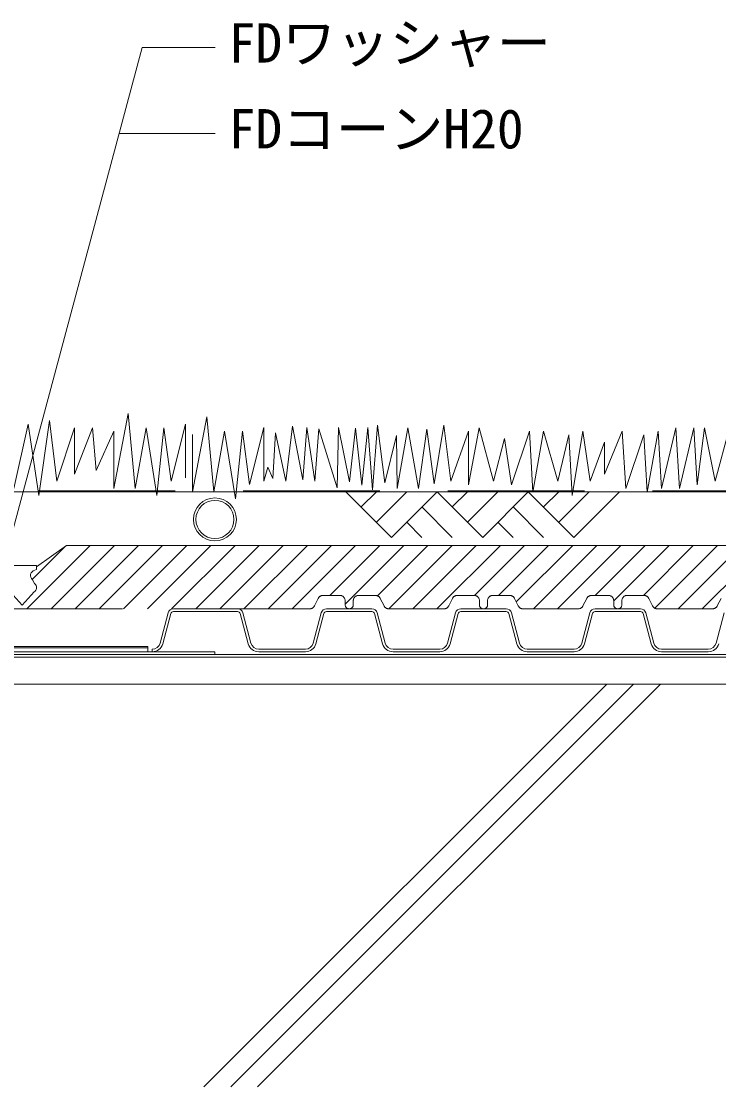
# Model space of a CAD drawing. Units: millimetres, scale not verified. Extents: x -3669 to 1485, y -1050 to 1050.
# Drawn here: x 202.7 to 462.3, y -427.4 to -30.5 of the extents above; entities that cross this region are included whole.
import ezdxf
from ezdxf.enums import TextEntityAlignment as Align

# ---------------------------------------------------------------- set-up
doc = ezdxf.new("R2010")
doc.units = ezdxf.units.MM
doc.header["$LTSCALE"] = 4
doc.linetypes.add('USER1', pattern=[19.05, 12.7, -6.35])
for name, color, linetype, lineweight in [('0-0_0', 7, 'Continuous', 18), ('0-2_HATCH', 9, 'Continuous', 18), ('0-3_KUTAI', 3, 'Continuous', 18), ('0-4_BOUSUI', 1, 'Continuous', 18), ('0-5_KANAMONO', 4, 'Continuous', 18), ('0-6_MOJI', 7, 'Continuous', 18), ('0-7_ECOM', 7, 'Continuous', 18), ('0-8_GREEN', 3, 'Continuous', 18), ('0-9_FD-L', 4, 'Continuous', 18)]:
    doc.layers.add(name, color=color, linetype=linetype, lineweight=lineweight)
doc.styles.add('ＭＳ ゴシック', font='')
doc.styles.get('ＭＳ ゴシック').set_extended_font_data('MS Gothic')

# ---------------------------------------------------------------- blocks, each defined once
blk = doc.blocks.new('X15')
at = {"layer": '0-0_0'}
for p, q in [((1689.746, 800.644), (1713.346, 824.244)), ((1691.695, 811.573), (1703.92, 823.798)), ((1698.726, 800.644), (1722.326, 824.244)), ((1707.707, 800.644), (1731.307, 824.244)), ((1716.687, 800.644), (1740.287, 824.244)), ((1725.667, 800.644), (1749.267, 824.244)), ((1734.647, 800.644), (1758.247, 824.244)), ((1743.628, 800.644), (1767.228, 824.244)), ((1752.608, 800.644), (1776.208, 824.244)), ((1761.588, 800.644), (1785.188, 824.244)), ((1770.568, 800.644), (1794.168, 824.244)), ((1779.549, 800.644), (1803.149, 824.244)), ((1788.529, 800.644), (1812.129, 824.244)), ((1802.509, 805.644), (1821.109, 824.244)), ((1808.241, 802.396), (1830.09, 824.244)), ((1820.305, 805.479), (1839.07, 824.244)), ((1824.45, 800.644), (1848.05, 824.244)), ((1833.43, 800.644), (1857.03, 824.244)), ((1842.411, 800.644), (1866.011, 824.244)), ((1856.386, 805.639), (1874.991, 824.244)), ((1865.371, 805.644), (1883.971, 824.244)), ((1871.949, 803.242), (1892.951, 824.244)), ((1878.332, 800.644), (1901.932, 824.244)), ((1887.312, 800.644), (1910.912, 824.244)), ((1901.292, 805.644), (1919.892, 824.244)), ((1908.241, 803.613), (1928.872, 824.244)), ((1919.253, 805.644), (1937.853, 824.244)), ((1923.496, 800.908), (1946.833, 824.244)), ((1932.213, 800.644), (1955.813, 824.244)), ((1941.193, 800.644), (1964.793, 824.244))]:
    blk.add_line(p, q, dxfattribs=at)

msp = doc.modelspace()

# ---------------------------------------------------------------- linework, layer by layer
at = {"layer": '0-2_HATCH'}
for p, q in [((270.613, -427.356), (420.613, -277.356)), ((280.613, -427.356), (430.613, -277.356)), ((290.613, -427.356), (440.613, -277.356))]:
    msp.add_line(p, q, dxfattribs=at)
at = {"layer": '0-3_KUTAI'}
msp.add_line((764.741, -277.356), (-898.909, -277.356), dxfattribs=at)
at = {"layer": '0-4_BOUSUI'}
for p, q in [((764.741, -267.356), (-898.909, -267.356)), ((764.741, -266.356), (-348.959, -266.356)), ((764.741, -267.356), (-348.959, -267.356))]:
    msp.add_line(p, q, dxfattribs=at)
msp.add_lwpolyline([(74.741, -266.356), (274.741, -266.356), (274.741, -265.356), (74.741, -265.356)], close=True, dxfattribs=at)
at = {"layer": '0-5_KANAMONO'}
msp.add_line((207.58, -239.902), (206.791, -238.51), dxfattribs=at)
for points in [[(207.64, -234.998), (208.348, -234.656), (208.348, -233.156), (141.135, -233.156), (141.135, -234.656), (141.843, -234.998)], [(198.55, -243.07), (203.026, -247.956), (207.502, -243.07)]]:
    msp.add_lwpolyline(points, dxfattribs=at)
for centre, start, end in [((208.05, -236.956), 101.81701, 230.98411), ((206.321, -241.456), 306.17861, 50.9841)]:
    msp.add_arc(centre, 2, start, end, dxfattribs=at)
at = {"layer": '0-6_MOJI'}
for p, q in [((190.216, -254.575), (247.642, -40.258)), ((247.642, -40.258), (274.836, -40.258)), ((239.067, -72.258), (274.836, -72.258))]:
    msp.add_line(p, q, dxfattribs=at)
at = {"layer": '0-7_ECOM'}
for p, q in [((764.741, -205.756), (-308.959, -205.756)), ((323.533, -205.756), (340.504, -222.727)), ((334.847, -205.756), (329.19, -211.413)), ((346.16, -205.756), (334.847, -217.07)), ((357.474, -205.756), (340.504, -222.727)), ((357.474, -205.756), (374.444, -222.727)), ((368.788, -205.756), (363.131, -211.413)), ((380.101, -205.756), (368.788, -217.07)), ((391.416, -205.756), (374.444, -222.727)), ((391.416, -205.756), (408.386, -222.727)), ((402.729, -205.756), (397.072, -211.413)), ((414.043, -205.756), (402.729, -217.07)), ((425.356, -205.756), (408.386, -222.727)), ((351.817, -211.413), (363.131, -222.727)), ((385.759, -211.413), (397.072, -222.727)), ((346.16, -217.07), (351.817, -222.727)), ((380.102, -217.07), (385.759, -222.727))]:
    msp.add_line(p, q, dxfattribs=at)
at = {"layer": '0-7_ECOM', "color": 8}
for p in [(208.348, -233.756), (764.741, -225.756)]:
    msp.add_line(p, (219.544, -225.756), dxfattribs=at)
at = {"layer": '0-7_ECOM', "color": 150}
msp.add_line((249.741, -263.856), (193.159, -263.856), dxfattribs=at)
at = {"layer": '0-7_ECOM', "color": 3, "linetype": 'USER1'}
msp.add_lwpolyline([(-308.959, -167.856), (-305.659, -180.856), (-248.104, -205.356), (641.135, -205.356)], dxfattribs=at)
at = {"layer": '0-7_ECOM', "color": 150}
msp.add_lwpolyline([(193.096, -263.356), (249.741, -263.356), (249.741, -265.356), (188.055, -265.356)], dxfattribs=at)
at = {"layer": '0-7_ECOM', "color": 4}
for radius in [8, 7.1]:
    msp.add_circle((274.741, -216.056), radius, dxfattribs=at)
at = {"layer": '0-8_GREEN'}
for points in [[(237.123, -183.233), (237.123, -204.521), (242.445, -176.58), (245.106, -204.521), (249.098, -181.902), (253.089, -207.182), (255.751, -181.902), (258.412, -201.86), (263.734, -180.572), (263.734, -200.53)], [(266.383, -184.468), (266.383, -205.756), (271.705, -177.815), (274.367, -205.756), (278.358, -183.137), (282.35, -208.417), (285.011, -183.137), (287.672, -203.095), (292.994, -181.807), (292.994, -201.765), (294.489, -196.558), (296.318, -200.863), (297.293, -183.801), (301.193, -201.838), (303.631, -181.363), (307.53, -201.35), (308.993, -181.851), (311.918, -201.838), (313.38, -182.338), (320.205, -204.275), (320.692, -181.851), (324.836, -202.081), (327.03, -182.095), (329.467, -203.3), (331.661, -181.851), (333.367, -205.006), (335.254, -180.879), (337.998, -202.437), (342.31, -184.799), (342.584, -204.521), (346.575, -181.902), (350.567, -204.521), (353.677, -182.447), (356.421, -202.829), (359.948, -180.879), (362.542, -201.86), (369.194, -183.233), (369.194, -203.191), (373.186, -181.902), (378.508, -201.86)], [(199.869, -204.521), (205.191, -180.572), (209.182, -207.182), (213.174, -179.241), (215.835, -201.86), (222.487, -181.902), (222.487, -199.199), (229.14, -181.902), (230.471, -197.869), (237.123, -183.233)], [(378.508, -201.86), (382.499, -185.894), (385.16, -203.191), (391.813, -183.233), (393.143, -205.852), (397.135, -183.233), (402.457, -201.86), (406.449, -184.563), (407.779, -207.182), (411.771, -183.233), (414.432, -201.86), (419.754, -187.224), (419.754, -199.199), (426.407, -183.233), (427.737, -204.521), (434.39, -184.563), (435.72, -205.852), (439.712, -183.233), (441.042, -204.521), (446.364, -181.902), (447.695, -204.521), (453.017, -181.902), (454.347, -203.191), (457.009, -181.902), (461, -201.86), (466.322, -181.902)]]:
    msp.add_lwpolyline(points, dxfattribs=at)
at = {"layer": '0-9_FD-L', "linetype": 'USER1'}
for p, q in [((311.781, -248.255), (313.188, -245.457)), ((314.974, -244.356), (321.241, -244.356)), ((328.241, -244.356), (334.509, -244.356)), ((336.295, -245.457), (337.702, -248.255)), ((361.781, -248.255), (363.188, -245.457)), ((364.974, -244.356), (371.241, -244.356)), ((378.241, -244.356), (384.509, -244.356)), ((386.295, -245.457), (387.702, -248.255)), ((411.781, -248.255), (413.188, -245.457)), ((414.974, -244.356), (421.241, -244.356)), ((428.241, -244.356), (434.509, -244.356)), ((436.295, -245.457), (437.702, -248.255)), ((461.781, -248.255), (463.188, -245.457)), ((189.551, -249.356), (309.994, -249.356)), ((323.241, -246.356), (323.241, -247.856)), ((326.241, -247.856), (326.241, -246.356)), ((339.489, -249.356), (359.994, -249.356)), ((373.241, -246.356), (373.241, -247.856)), ((376.241, -247.856), (376.241, -246.356)), ((389.489, -249.356), (409.994, -249.356)), ((423.241, -246.356), (423.241, -247.856)), ((426.241, -247.856), (426.241, -246.356)), ((439.489, -249.356), (459.994, -249.356))]:
    msp.add_line(p, q, dxfattribs=at)
at = {"layer": '0-9_FD-L'}
for p, q in [((259.278, -249.356), (283.205, -249.356)), ((316.278, -249.356), (333.205, -249.356)), ((366.278, -249.356), (383.205, -249.356)), ((416.278, -249.356), (433.205, -249.356)), ((254.335, -262.129), (257.346, -250.841)), ((258.312, -251.098), (255.302, -262.387)), ((283.205, -250.356), (259.278, -250.356)), ((287.181, -262.387), (284.171, -251.098)), ((285.137, -250.841), (288.148, -262.129)), ((311.335, -262.129), (314.346, -250.841)), ((315.312, -251.098), (312.302, -262.387)), ((333.205, -250.356), (316.278, -250.356)), ((337.181, -262.387), (334.171, -251.098)), ((335.137, -250.841), (338.148, -262.129)), ((361.335, -262.129), (364.346, -250.841)), ((365.312, -251.098), (362.302, -262.387)), ((383.205, -250.356), (366.278, -250.356)), ((387.181, -262.387), (384.171, -251.098)), ((385.137, -250.841), (388.148, -262.129)), ((411.335, -262.129), (414.346, -250.841)), ((415.312, -251.098), (412.302, -262.387)), ((433.205, -250.356), (416.278, -250.356)), ((437.181, -262.387), (434.171, -251.098)), ((435.137, -250.841), (438.148, -262.129)), ((461.335, -262.129), (464.346, -250.841)), ((251.437, -265.356), (251.437, -264.356)), ((291.046, -264.356), (308.437, -264.356)), ((308.437, -265.356), (291.046, -265.356)), ((341.046, -264.356), (358.437, -264.356)), ((358.437, -265.356), (341.046, -265.356)), ((391.046, -264.356), (408.437, -264.356)), ((408.437, -265.356), (391.046, -265.356)), ((441.046, -264.356), (458.437, -264.356)), ((458.437, -265.356), (441.046, -265.356))]:
    msp.add_line(p, q, dxfattribs=at)
at = {"layer": '0-9_FD-L', "linetype": 'USER1'}
for centre, radius, start, end in [((314.974, -246.356), 2, 90, 153.30018), ((321.241, -246.356), 2, 360, 90), ((328.241, -246.356), 2, 90, 180), ((334.509, -246.356), 2, 26.69982, 90), ((364.974, -246.356), 2, 90, 153.30018), ((371.241, -246.356), 2, 360, 90), ((378.241, -246.356), 2, 90, 180), ((384.509, -246.356), 2, 26.69982, 90), ((414.974, -246.356), 2, 90, 153.30018), ((421.241, -246.356), 2, 360, 90), ((428.241, -246.356), 2, 90, 180), ((434.509, -246.356), 2, 26.69982, 90), ((309.994, -247.356), 2, 270, 333.30018), ((324.741, -247.856), 1.5, 180, 0), ((339.489, -247.356), 2, 206.69982, 270), ((359.994, -247.356), 2, 270, 333.30018), ((374.741, -247.856), 1.5, 180, 0), ((389.489, -247.356), 2, 206.69982, 270), ((409.994, -247.356), 2, 270, 333.30018), ((424.741, -247.856), 1.5, 180, 0), ((439.489, -247.356), 2, 206.69982, 270), ((459.994, -247.356), 2, 270, 333.30018)]:
    msp.add_arc(centre, radius, start, end, dxfattribs=at)
at = {"layer": '0-9_FD-L'}
for centre, radius, start, end in [((259.278, -251.356), 2, 90, 165.06858), ((283.205, -251.356), 2, 14.93142, 90), ((316.278, -251.356), 2, 90, 165.06858), ((333.205, -251.356), 2, 14.93142, 90), ((366.278, -251.356), 2, 90, 165.06858), ((383.205, -251.356), 2, 14.93142, 90), ((416.278, -251.356), 2, 90, 165.06858), ((433.205, -251.356), 2, 14.93142, 90), ((259.278, -251.356), 1, 90, 165.06858), ((283.205, -251.356), 1, 14.93142, 90), ((316.278, -251.356), 1, 90, 165.06858), ((333.205, -251.356), 1, 14.93142, 90), ((366.278, -251.356), 1, 90, 165.06858), ((383.205, -251.356), 1, 14.93142, 90), ((416.278, -251.356), 1, 90, 165.06858), ((433.205, -251.356), 1, 14.93142, 90), ((251.437, -261.356), 3, 270, 345.06858), ((251.437, -261.356), 4, 270, 345.06858), ((291.046, -261.356), 4, 194.93142, 270), ((291.046, -261.356), 3, 194.93142, 270), ((308.437, -261.356), 3, 270, 345.06858), ((308.437, -261.356), 4, 270, 345.06858), ((341.046, -261.356), 4, 194.93142, 270), ((341.046, -261.356), 3, 194.93142, 270), ((358.437, -261.356), 3, 270, 345.06858), ((358.437, -261.356), 4, 270, 345.06858), ((391.046, -261.356), 4, 194.93142, 270), ((391.046, -261.356), 3, 194.93142, 270), ((408.437, -261.356), 3, 270, 345.06858), ((408.437, -261.356), 4, 270, 345.06858), ((441.046, -261.356), 4, 194.93142, 270), ((441.046, -261.356), 3, 194.93142, 270), ((458.437, -261.356), 3, 270, 345.06858), ((458.437, -261.356), 4, 270, 345.06858)]:
    msp.add_arc(centre, radius, start, end, dxfattribs=at)

# ---------------------------------------------------------------- block references
at = {"layer": '0-2_HATCH'}
msp.add_blockref('X15', (-1485, -1050), dxfattribs=at)

# ---------------------------------------------------------------- texts
at = {"layer": '0-6_MOJI', "style": 'ＭＳ ゴシック'}
for s, p in [('FDワッシャー', (279.836, -50.258)), ('FDコーンH20', (279.836, -82.258))]:
    msp.add_text(s, height=14.66, dxfattribs=at).set_placement(p, align=Align.BOTTOM_LEFT)

doc.saveas('drawing.dxf')
